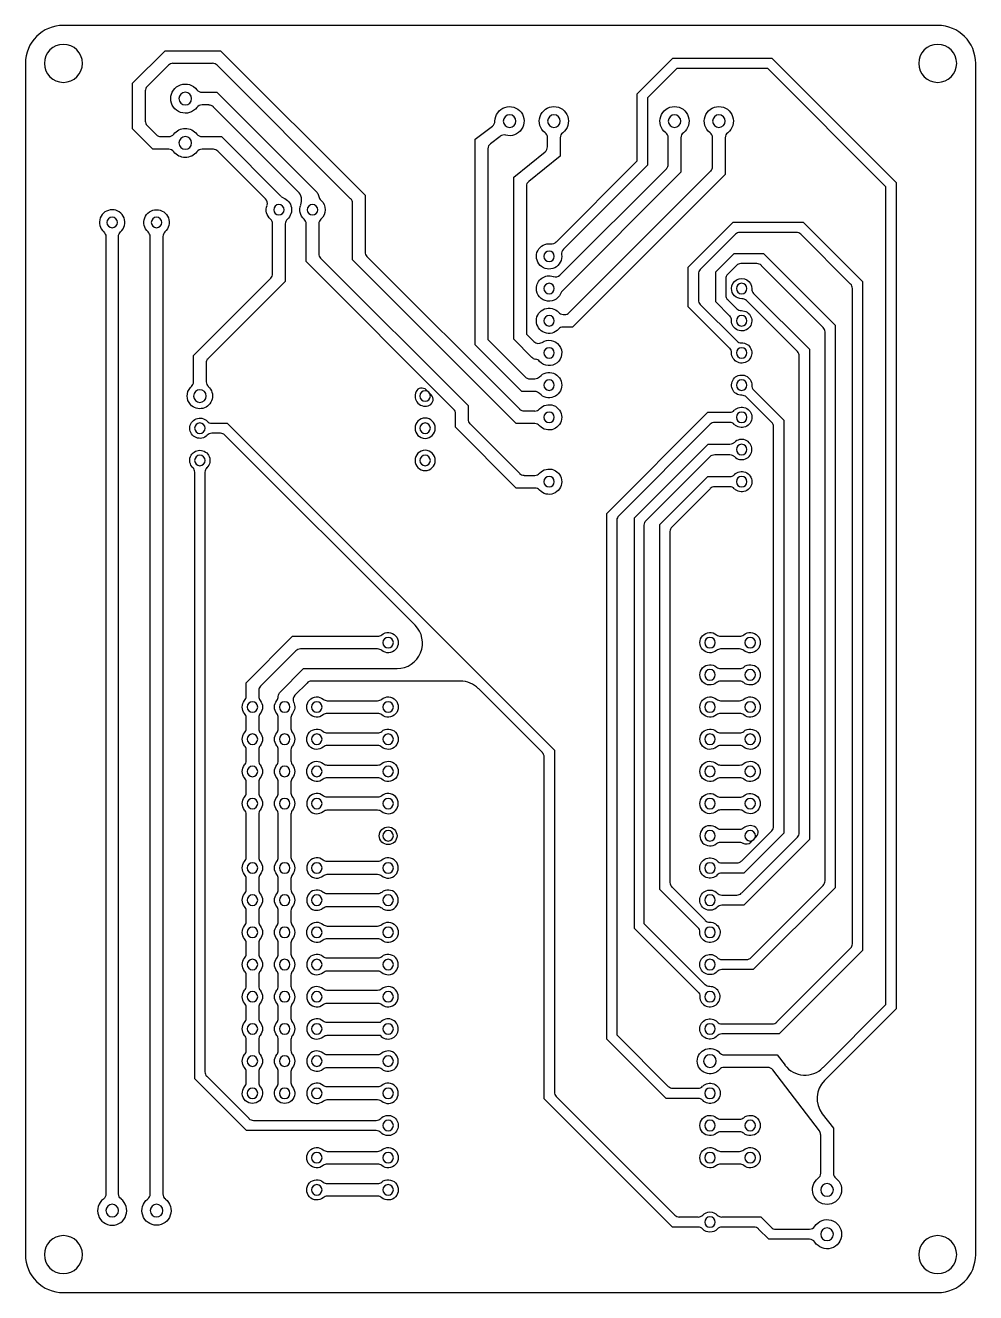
# Model space of a CAD drawing. Extents: x 82 to 157, y -50 to 50.
import ezdxf

# ---------------------------------------------------------------- set-up
doc = ezdxf.new("R2010")
doc.units = 0
doc.layers.add('MOSFET$TRACES', color=7, linetype='CONTINUOUS')

msp = doc.modelspace()

# ---------------------------------------------------------------- linework, layer by layer
at = {"layer": 'MOSFET$TRACES'}
for p, q in [((153.73, 50, 1.83), (84.73, 50, 1.83)), ((90.19, 45.44, 0.33), (92.75, 48, 0.33)), ((92.75, 48, 0.33), (97.13, 48, 0.33)), ((97.13, 48, 0.33), (108.54, 36.59, 0.33)), ((81.73, 47, 1.83), (81.73, -47, 1.83)), ((96.51, 47, 0.33), (93.37, 47, 0.33)), ((130.02, 44.6, 0.33), (132.82, 47.4, 0.33)), ((132.82, 47.4, 0.33), (140.65, 47.4, 0.33)), ((140.65, 47.4, 0.33), (150.45, 37.6, 0.33)), ((156.73, -47, 1.83), (156.73, 47, 1.83)), ((93.02, 46.86, 0.33), (91.33, 45.17, 0.33)), ((107.39, 36.32, 0.33), (96.86, 46.86, 0.33)), ((133.15, 46.6, 0.33), (130.82, 44.27, 0.33)), ((140.32, 46.6, 0.33), (133.15, 46.6, 0.33)), ((149.65, 37.27, 0.33), (140.32, 46.6, 0.33)), ((90.19, 41.83, 0.33), (90.19, 45.44, 0.33)), ((91.19, 44.82, 0.33), (91.19, 42.45, 0.33)), ((95.67, 44.72, 0.33), (96.83, 44.72, 0.33)), ((96.83, 44.72, 0.33), (104.75, 36.8, 0.33)), ((130.02, 39.3, 0.33), (130.02, 44.6, 0.33)), ((130.82, 44.27, 0.33), (130.82, 38.97, 0.33)), ((96.21, 43.72, 0.33), (95.67, 43.72, 0.33)), ((103.24, 36.9, 0.33), (96.56, 43.57, 0.33)), ((91.33, 42.1, 0.33), (92.07, 41.36, 0.33)), ((117.24, 41.01, 0.33), (118.59, 42.04, 0.33)), ((91.8, 40.22, 0.33), (90.19, 41.83, 0.33)), ((92.42, 41.22, 0.33), (93.04, 41.22, 0.33)), ((95.67, 41.22, 0.33), (97.2, 41.22, 0.33)), ((97.2, 41.22, 0.33), (101.9, 36.51, 0.33)), ((117.24, 37.59, 0.33), (117.24, 41.01, 0.33)), ((119.2, 41.24, 0.33), (118.44, 40.66, 0.33)), ((122.94, 40.4, 0.33), (122.94, 41.13, 0.33)), ((123.94, 41.13, 0.33), (123.94, 39.69, 0.33)), ((132.46, 39.04, 0.33), (132.46, 41.13, 0.33)), ((133.46, 41.13, 0.33), (133.46, 38.42, 0.33)), ((135.96, 38.86, 0.33), (135.96, 41.13, 0.33)), ((136.96, 41.13, 0.33), (136.96, 38.24, 0.33)), ((93.04, 40.22, 0.33), (91.8, 40.22, 0.33)), ((96.57, 40.22, 0.33), (95.67, 40.22, 0.33)), ((100.68, 36.32, 0.33), (96.93, 40.07, 0.33)), ((118.24, 40.26, 0.33), (118.24, 37.59, 0.33)), ((120.27, 38.01, 0.33), (122.75, 40.02, 0.33)), ((123.94, 39.69, 0.33), (121.46, 37.68, 0.33)), ((123.62, 32.9, 0.33), (130.02, 39.3, 0.33)), ((120.27, 25.23, 0.33), (120.27, 38.01, 0.33)), ((123.92, 30.29, 0.33), (132.32, 38.69, 0.33)), ((133.46, 38.42, 0.33), (124.03, 28.98, 0.33)), ((130.82, 38.97, 0.33), (124.19, 32.34, 0.33)), ((133.67, 36.36, 0.33), (135.82, 38.51, 0.33)), ((136.96, 38.24, 0.33), (134.38, 35.65, 0.33)), ((117.24, 24.78, 0.33), (117.24, 37.59, 0.33)), ((118.24, 37.59, 0.33), (118.24, 25.2, 0.33)), ((121.27, 37.29, 0.33), (121.27, 25.64, 0.33)), ((149.65, -27.27, 0.33), (149.65, 37.27, 0.33)), ((150.45, 37.6, 0.33), (150.45, -27.6, 0.33)), ((108.54, 36.59, 0.33), (108.54, 32.12, 0.33)), ((124.65, 27.34, 0.33), (133.67, 36.36, 0.33)), ((107.54, 31.5, 0.33), (107.54, 35.97, 0.33)), ((134.38, 35.65, 0.33), (124.91, 26.19, 0.33)), ((101.24, 30.41, 0.33), (101.24, 34.33, 0.33)), ((102.24, 34.33, 0.33), (102.24, 29.79, 0.33)), ((103.89, 31.36, 0.33), (103.89, 34.34, 0.33)), ((104.89, 34.34, 0.33), (104.89, 31.98, 0.33)), ((134.05, 30.92, 0.33), (137.58, 34.46, 0.33)), ((137.58, 34.46, 0.33), (143.12, 34.46, 0.33)), ((143.12, 34.46, 0.33), (147.8, 29.78, 0.33)), ((88.08, 33.33, 0.33), (88.08, -42.21, 0.33)), ((89.08, -42.21, 0.33), (89.08, 33.34, 0.33)), ((91.58, -42.21, 0.33), (91.58, 33.33, 0.33)), ((92.58, 33.33, 0.33), (92.58, -42.21, 0.33)), ((137.77, 33.51, 0.33), (134.99, 30.73, 0.33)), ((142.58, 33.66, 0.33), (138.12, 33.66, 0.33)), ((146.85, 29.59, 0.33), (142.94, 33.51, 0.33)), ((115.52, 19.72, 0.33), (103.89, 31.36, 0.33)), ((105.03, 31.62, 0.33), (116.67, 19.99, 0.33)), ((120.47, 18.57, 0.33), (107.54, 31.5, 0.33)), ((108.69, 31.77, 0.33), (120.74, 19.72, 0.33)), ((136.21, 30.54, 0.33), (137.66, 32, 0.33)), ((137.85, 31.05, 0.33), (137.15, 30.35, 0.33)), ((137.66, 32, 0.33), (139.99, 32, 0.33)), ((139.46, 31.2, 0.33), (138.2, 31.2, 0.33)), ((144.7, 26.16, 0.33), (139.81, 31.05, 0.33)), ((139.99, 32, 0.33), (145.64, 26.35, 0.33)), ((95, 23.96, 0.33), (101.09, 30.05, 0.33)), ((134.05, 27.79, 0.33), (134.05, 30.92, 0.33)), ((134.85, 30.38, 0.33), (134.85, 28.33, 0.33)), ((136.21, 28.18, 0.33), (136.21, 30.54, 0.33)), ((137.01, 30, 0.33), (137.01, 28.71, 0.33)), ((102.24, 29.79, 0.33), (96.14, 23.69, 0.33)), ((147, -22.47, 0.33), (147, 29.24, 0.33)), ((147.8, 29.78, 0.33), (147.8, -23.01, 0.33)), ((137.31, 27.07, 0.33), (136.21, 28.18, 0.33)), ((137.15, 28.36, 0.33), (137.88, 27.64, 0.33)), ((142.66, 24.26, 0.33), (138.64, 28.28, 0.33)), ((139.2, 28.85, 0.33), (143.61, 24.44, 0.33)), ((124.17, 27.19, 0.33), (124.29, 27.19, 0.33)), ((137.31, 24.53, 0.33), (134.05, 27.79, 0.33)), ((134.99, 27.98, 0.33), (137.88, 25.1, 0.33)), ((124.91, 26.19, 0.33), (124.17, 26.19, 0.33)), ((145.64, 26.35, 0.33), (145.64, -18.05, 0.33)), ((118.24, 25.2, 0.33), (121.18, 22.26, 0.33)), ((121.71, 23.79, 0.33), (120.27, 25.23, 0.33)), ((121.27, 25.64, 0.33), (121.87, 25.04, 0.33)), ((144.84, -17.51, 0.33), (144.84, 25.81, 0.33)), ((120.91, 21.11, 0.33), (117.24, 24.78, 0.33)), ((143.61, 24.44, 0.33), (143.61, -14.24, 0.33)), ((95, 21.87, 0.33), (95, 23.96, 0.33)), ((96, 23.34, 0.33), (96, 21.87, 0.33)), ((142.81, -13.7, 0.33), (142.81, 23.9, 0.33)), ((121.53, 22.11, 0.33), (121.94, 22.11, 0.33)), ((94.75, 21.42, 0.33), (94.83, 21.5, 0.33)), ((113.76, 20.84, 0.33), (113.36, 21.24, 0.33)), ((121.94, 21.11, 0.33), (120.91, 21.11, 0.33)), ((139.2, 21.23, 0.33), (141.58, 18.85, 0.33)), ((140.63, 18.67, 0.33), (138.64, 20.66, 0.33)), ((115.67, 18.29, 0.33), (115.67, 19.37, 0.33)), ((116.67, 19.99, 0.33), (116.67, 18.91, 0.33)), ((121.09, 19.57, 0.33), (121.94, 19.57, 0.33)), ((127.61, 11.49, 0.33), (135.59, 19.47, 0.33)), ((135.59, 19.47, 0.33), (137.32, 19.47, 0.33)), ((96.44, 18.61, 0.33), (97.66, 18.61, 0.33)), ((97.66, 18.61, 0.33), (123.48, -7.2, 0.33)), ((120.47, 13.49, 0.33), (115.67, 18.29, 0.33)), ((116.82, 18.56, 0.33), (120.74, 14.64, 0.33)), ((121.94, 18.57, 0.33), (120.47, 18.57, 0.33)), ((135.78, 18.52, 0.33), (128.56, 11.3, 0.33)), ((137.32, 18.67, 0.33), (136.13, 18.67, 0.33)), ((140.78, -13.2, 0.33), (140.78, 18.32, 0.33)), ((141.58, 18.85, 0.33), (141.58, -13.73, 0.33)), ((97.12, 17.81, 0.33), (96.44, 17.81, 0.33)), ((112.48, 2.66, 0.33), (97.48, 17.67, 0.33)), ((135.59, 16.93, 0.33), (129.77, 11.11, 0.33)), ((137.32, 16.93, 0.33), (135.59, 16.93, 0.33)), ((136.13, 16.13, 0.33), (137.32, 16.13, 0.33)), ((130.72, 10.92, 0.33), (135.78, 15.98, 0.33)), ((95.1, -33.12, 0.33), (95.1, 14.74, 0.33)), ((95.9, 14.74, 0.33), (95.9, -32.58, 0.33)), ((121.09, 14.49, 0.33), (121.94, 14.49, 0.33)), ((131.8, 10.6, 0.33), (135.59, 14.39, 0.33)), ((135.59, 14.39, 0.33), (137.32, 14.39, 0.33)), ((121.94, 13.49, 0.33), (120.47, 13.49, 0.33)), ((135.78, 13.44, 0.33), (132.75, 10.41, 0.33)), ((137.32, 13.59, 0.33), (136.13, 13.59, 0.33)), ((127.61, -29.99, 0.33), (127.61, 11.49, 0.33)), ((129.77, 11.11, 0.33), (129.77, -21.23, 0.33)), ((128.41, 10.95, 0.33), (128.41, -29.66, 0.33)), ((130.57, -20.9, 0.33), (130.57, 10.57, 0.33)), ((131.8, -18.18, 0.33), (131.8, 10.6, 0.33)), ((132.6, 10.06, 0.33), (132.6, -17.64, 0.33)), ((99.15, -1.87, 0.33), (102.81, 1.79, 0.33)), ((102.81, 1.79, 0.33), (109.53, 1.79, 0.33)), ((136.59, 1.79, 0.33), (138.1, 1.79, 0.33)), ((103.08, 0.64, 0.33), (100.29, -2.14, 0.33)), ((109.53, 0.79, 0.33), (103.43, 0.79, 0.33)), ((138.1, 0.79, 0.33), (136.59, 0.79, 0.33)), ((101.83, -2.61, 0.33), (103.69, -0.75, 0.33)), ((103.69, -0.75, 0.33), (111.07, -0.75, 0.33)), ((136.59, -0.75, 0.33), (138.1, -0.75, 0.33)), ((99.15, -2.96, 0.33), (99.15, -1.87, 0.33)), ((103.96, -1.9, 0.33), (103, -2.86, 0.33)), ((116.07, -1.75, 0.33), (104.31, -1.75, 0.33)), ((138.1, -1.75, 0.33), (136.59, -1.75, 0.33)), ((100.15, -2.49, 0.33), (100.15, -2.96, 0.33)), ((122.53, -7.38, 0.33), (117.48, -2.34, 0.33)), ((105.56, -3.29, 0.33), (109.53, -3.29, 0.33)), ((136.59, -3.29, 0.33), (138.1, -3.29, 0.33)), ((99.15, -5.5, 0.33), (99.15, -4.62, 0.33)), ((100.15, -4.62, 0.33), (100.15, -5.5, 0.33)), ((101.69, -5.5, 0.33), (101.69, -4.62, 0.33)), ((102.69, -4.62, 0.33), (102.69, -5.5, 0.33)), ((109.53, -4.29, 0.33), (105.56, -4.29, 0.33)), ((138.1, -4.29, 0.33), (136.59, -4.29, 0.33)), ((105.56, -5.83, 0.33), (109.53, -5.83, 0.33)), ((136.59, -5.83, 0.33), (138.1, -5.83, 0.33)), ((109.53, -6.83, 0.33), (105.56, -6.83, 0.33)), ((138.1, -6.83, 0.33), (136.59, -6.83, 0.33)), ((99.15, -8.04, 0.33), (99.15, -7.16, 0.33)), ((100.15, -7.16, 0.33), (100.15, -8.04, 0.33)), ((101.69, -8.04, 0.33), (101.69, -7.16, 0.33)), ((102.69, -7.16, 0.33), (102.69, -8.04, 0.33)), ((122.67, -34.71, 0.33), (122.67, -7.74, 0.33)), ((123.48, -7.2, 0.33), (123.48, -34.17, 0.33)), ((105.56, -8.37, 0.33), (109.53, -8.37, 0.33)), ((136.59, -8.37, 0.33), (138.1, -8.37, 0.33)), ((99.15, -10.58, 0.33), (99.15, -9.7, 0.33)), ((100.15, -9.7, 0.33), (100.15, -10.58, 0.33)), ((101.69, -10.58, 0.33), (101.69, -9.7, 0.33)), ((102.69, -9.7, 0.33), (102.69, -10.58, 0.33)), ((109.53, -9.37, 0.33), (105.56, -9.37, 0.33)), ((138.1, -9.37, 0.33), (136.59, -9.37, 0.33)), ((109.53, -10.91, 0.33), (105.56, -10.91, 0.33)), ((136.59, -10.91, 0.33), (138.1, -10.91, 0.33)), ((105.56, -11.91, 0.33), (109.53, -11.91, 0.33)), ((138.1, -11.91, 0.33), (136.59, -11.91, 0.33)), ((99.15, -15.66, 0.33), (99.15, -12.24, 0.33)), ((100.15, -12.24, 0.33), (100.15, -15.66, 0.33)), ((101.69, -15.66, 0.33), (101.69, -12.24, 0.33)), ((102.69, -12.24, 0.33), (102.69, -15.66, 0.33)), ((138.1, -13.45, 0.33), (136.59, -13.45, 0.33)), ((138.24, -15.94, 0.33), (140.63, -13.55, 0.33)), ((141.58, -13.73, 0.33), (138.42, -16.89, 0.33)), ((136.59, -14.45, 0.33), (138.1, -14.45, 0.33)), ((138.24, -18.48, 0.33), (142.66, -14.06, 0.33)), ((143.61, -14.24, 0.33), (138.42, -19.43, 0.33)), ((138.98, -14.46, 0.33), (139.41, -14.03, 0.33)), ((109.53, -15.99, 0.33), (105.56, -15.99, 0.33)), ((105.56, -16.99, 0.33), (109.53, -16.99, 0.33)), ((136.69, -16.09, 0.33), (137.88, -16.09, 0.33)), ((138.42, -16.89, 0.33), (136.69, -16.89, 0.33)), ((99.15, -18.2, 0.33), (99.15, -17.32, 0.33)), ((100.15, -17.32, 0.33), (100.15, -18.2, 0.33)), ((101.69, -18.2, 0.33), (101.69, -17.32, 0.33)), ((102.69, -17.32, 0.33), (102.69, -18.2, 0.33)), ((132.75, -17.99, 0.33), (135.38, -20.62, 0.33)), ((139, -23.56, 0.33), (144.7, -17.87, 0.33)), ((109.53, -18.53, 0.33), (105.56, -18.53, 0.33)), ((134.81, -21.19, 0.33), (131.8, -18.18, 0.33)), ((136.69, -18.63, 0.33), (137.88, -18.63, 0.33)), ((145.64, -18.05, 0.33), (139.18, -24.51, 0.33)), ((99.15, -20.74, 0.33), (99.15, -19.86, 0.33)), ((100.15, -19.86, 0.33), (100.15, -20.74, 0.33)), ((101.69, -20.74, 0.33), (101.69, -19.86, 0.33)), ((102.69, -19.86, 0.33), (102.69, -20.74, 0.33)), ((105.56, -19.53, 0.33), (109.53, -19.53, 0.33)), ((138.42, -19.43, 0.33), (136.69, -19.43, 0.33)), ((135.38, -25.7, 0.33), (130.57, -20.9, 0.33)), ((105.56, -21.07, 0.33), (109.53, -21.07, 0.33)), ((129.77, -21.23, 0.33), (134.81, -26.27, 0.33)), ((99.15, -23.28, 0.33), (99.15, -22.4, 0.33)), ((100.15, -22.4, 0.33), (100.15, -23.28, 0.33)), ((101.69, -23.28, 0.33), (101.69, -22.4, 0.33)), ((102.69, -22.4, 0.33), (102.69, -23.28, 0.33)), ((109.53, -22.07, 0.33), (105.56, -22.07, 0.33)), ((141.03, -28.64, 0.33), (146.85, -22.82, 0.33)), ((109.53, -23.61, 0.33), (105.56, -23.61, 0.33)), ((136.69, -23.71, 0.33), (138.65, -23.71, 0.33)), ((147.8, -23.01, 0.33), (141.22, -29.59, 0.33)), ((99.15, -25.82, 0.33), (99.15, -24.94, 0.33)), ((100.15, -24.94, 0.33), (100.15, -25.82, 0.33)), ((101.69, -25.82, 0.33), (101.69, -24.94, 0.33)), ((102.69, -24.94, 0.33), (102.69, -25.82, 0.33)), ((105.56, -24.61, 0.33), (109.53, -24.61, 0.33)), ((139.18, -24.51, 0.33), (136.69, -24.51, 0.33)), ((109.53, -26.15, 0.33), (105.56, -26.15, 0.33)), ((99.15, -28.36, 0.33), (99.15, -27.48, 0.33)), ((100.15, -27.48, 0.33), (100.15, -28.36, 0.33)), ((101.69, -28.36, 0.33), (101.69, -27.48, 0.33)), ((102.69, -27.48, 0.33), (102.69, -28.36, 0.33)), ((105.56, -27.15, 0.33), (109.53, -27.15, 0.33)), ((144.68, -32.24, 0.33), (149.65, -27.27, 0.33)), ((150.45, -27.6, 0.33), (144.8, -33.25, 0.33)), ((109.73, -28.69, 0.33), (105.56, -28.69, 0.33)), ((136.69, -28.79, 0.33), (140.68, -28.79, 0.33)), ((105.56, -29.69, 0.33), (109.73, -29.69, 0.33)), ((132.29, -34.67, 0.33), (127.61, -29.99, 0.33)), ((128.41, -29.66, 0.33), (132.47, -33.72, 0.33)), ((141.22, -29.59, 0.33), (136.69, -29.59, 0.33)), ((99.15, -30.9, 0.33), (99.15, -30.02, 0.33)), ((100.15, -30.02, 0.33), (100.15, -30.9, 0.33)), ((101.69, -30.9, 0.33), (101.69, -30.02, 0.33)), ((102.69, -30.02, 0.33), (102.69, -30.9, 0.33)), ((109.53, -31.23, 0.33), (105.56, -31.23, 0.33)), ((136.87, -31.23, 0.33), (141.05, -31.23, 0.33)), ((141.05, -31.23, 0.33), (141.68, -32.04, 0.33)), ((96.04, -32.93, 0.33), (99.38, -36.26, 0.33)), ((99.15, -33.44, 0.33), (99.15, -32.56, 0.33)), ((100.15, -32.56, 0.33), (100.15, -33.44, 0.33)), ((101.69, -33.44, 0.33), (101.69, -32.56, 0.33)), ((102.69, -32.56, 0.33), (102.69, -33.44, 0.33)), ((105.56, -32.23, 0.33), (109.53, -32.23, 0.33)), ((140.31, -32.23, 0.33), (136.87, -32.23, 0.33)), ((144.39, -37.23, 0.33), (140.71, -32.43, 0.33)), ((99.19, -37.21, 0.33), (95.1, -33.12, 0.33)), ((109.53, -33.77, 0.33), (105.56, -33.77, 0.33)), ((132.83, -33.87, 0.33), (134.82, -33.87, 0.33)), ((105.56, -34.77, 0.33), (109.53, -34.77, 0.33)), ((132.8, -44.83, 0.33), (122.67, -34.71, 0.33)), ((123.62, -34.52, 0.33), (132.98, -43.88, 0.33)), ((134.82, -34.67, 0.33), (132.29, -34.67, 0.33)), ((144.62, -35.89, 0.33), (145.5, -37.02, 0.33)), ((99.73, -36.41, 0.33), (109.42, -36.41, 0.33)), ((136.59, -36.31, 0.33), (138.1, -36.31, 0.33)), ((109.42, -37.21, 0.33), (99.19, -37.21, 0.33)), ((138.1, -37.31, 0.33), (136.59, -37.31, 0.33)), ((144.5, -40.58, 0.33), (144.5, -37.53, 0.33)), ((145.5, -37.02, 0.33), (145.5, -40.58, 0.33)), ((105.56, -38.85, 0.33), (109.53, -38.85, 0.33)), ((136.59, -38.85, 0.33), (138.1, -38.85, 0.33)), ((109.53, -39.85, 0.33), (105.56, -39.85, 0.33)), ((138.1, -39.85, 0.33), (136.59, -39.85, 0.33)), ((105.56, -41.39, 0.33), (109.53, -41.39, 0.33)), ((109.53, -42.39, 0.33), (105.56, -42.39, 0.33)), ((134.82, -44.83, 0.33), (132.8, -44.83, 0.33)), ((133.34, -44.03, 0.33), (134.82, -44.03, 0.33)), ((136.69, -44.03, 0.33), (139.77, -44.03, 0.33)), ((139.23, -44.83, 0.33), (136.69, -44.83, 0.33)), ((140.4, -45.79, 0.33), (139.58, -44.98, 0.33)), ((139.77, -44.03, 0.33), (140.58, -44.84, 0.33)), ((140.94, -44.99, 0.33), (143.61, -44.99, 0.33)), ((143.61, -45.79, 0.33), (140.4, -45.79, 0.33)), ((84.73, -50, 1.83), (153.73, -50, 1.83))]:
    msp.add_line(p, q, dxfattribs=at)
at = {"layer": 'MOSFET$TRACES', "extrusion": (0, 0, -1)}
for centre, radius in [((-84.73, 47, -1.83), 1.5), ((-153.73, 47, -1.83), 1.5), ((-94.35, 44.22, -0.33), 0.5), ((-119.94, 42.44, -0.33), 0.5), ((-123.44, 42.44, -0.33), 0.5), ((-132.96, 42.44, -0.33), 0.5), ((-136.46, 42.44, -0.33), 0.5), ((-94.35, 40.72, -0.33), 0.5), ((-101.74, 35.45, -0.33), 0.415), ((-104.39, 35.45, -0.33), 0.415), ((-88.58, 34.45, -0.33), 0.415), ((-92.08, 34.45, -0.33), 0.415), ((-123.06, 31.77, -0.33), 0.415), ((-123.06, 29.23, -0.33), 0.415), ((-138.26, 29.23, -0.33), 0.415), ((-123.06, 26.69, -0.33), 0.415), ((-138.26, 26.69, -0.33), 0.415), ((-123.06, 24.15, -0.33), 0.415), ((-138.26, 24.15, -0.33), 0.415), ((-123.06, 21.61, -0.33), 0.415), ((-138.26, 21.61, -0.33), 0.415), ((-95.5, 20.75, -0.33), 0.5), ((-113.28, 20.75, -0.33), 0.415), ((-113.28, 18.21, -0.33), 0.8), ((-123.06, 19.07, -0.33), 0.415), ((-138.26, 19.07, -0.33), 0.415), ((-95.5, 18.21, -0.33), 0.415), ((-113.28, 18.21, -0.33), 0.415), ((-95.5, 15.67, -0.33), 0.415), ((-113.28, 15.67, -0.33), 0.8), ((-113.28, 15.67, -0.33), 0.415), ((-138.26, 16.53, -0.33), 0.415), ((-123.06, 13.99, -0.33), 0.415), ((-138.26, 13.99, -0.33), 0.415), ((-110.36, 1.29, -0.33), 0.415), ((-135.76, 1.29, -0.33), 0.415), ((-138.93, 1.29, -0.33), 0.415), ((-135.76, -1.25, -0.33), 0.415), ((-138.93, -1.25, -0.33), 0.415), ((-99.65, -3.79, -0.33), 0.415), ((-102.19, -3.79, -0.33), 0.415), ((-104.73, -3.79, -0.33), 0.415), ((-110.36, -3.79, -0.33), 0.415), ((-135.76, -3.79, -0.33), 0.415), ((-138.93, -3.79, -0.33), 0.415), ((-99.65, -6.33, -0.33), 0.415), ((-102.19, -6.33, -0.33), 0.415), ((-104.73, -6.33, -0.33), 0.415), ((-110.36, -6.33, -0.33), 0.415), ((-135.76, -6.33, -0.33), 0.415), ((-138.93, -6.33, -0.33), 0.415), ((-99.65, -8.87, -0.33), 0.415), ((-102.19, -8.87, -0.33), 0.415), ((-104.73, -8.87, -0.33), 0.415), ((-110.36, -8.87, -0.33), 0.415), ((-135.76, -8.87, -0.33), 0.415), ((-138.93, -8.87, -0.33), 0.415), ((-99.65, -11.41, -0.33), 0.415), ((-102.19, -11.41, -0.33), 0.415), ((-104.73, -11.41, -0.33), 0.415), ((-110.36, -11.41, -0.33), 0.415), ((-135.76, -11.41, -0.33), 0.415), ((-138.93, -11.41, -0.33), 0.415), ((-110.36, -13.95, -0.33), 0.415), ((-110.36, -13.95, -0.33), 0.415), ((-135.76, -13.95, -0.33), 0.415), ((-138.93, -13.95, -0.33), 0.415), ((-99.65, -16.49, -0.33), 0.415), ((-102.19, -16.49, -0.33), 0.415), ((-104.73, -16.49, -0.33), 0.415), ((-110.36, -16.49, -0.33), 0.415), ((-135.76, -16.49, -0.33), 0.415), ((-99.65, -19.03, -0.33), 0.415), ((-102.19, -19.03, -0.33), 0.415), ((-104.73, -19.03, -0.33), 0.415), ((-110.36, -19.03, -0.33), 0.415), ((-135.76, -19.03, -0.33), 0.415), ((-99.65, -21.57, -0.33), 0.415), ((-102.19, -21.57, -0.33), 0.415), ((-104.73, -21.57, -0.33), 0.415), ((-110.36, -21.57, -0.33), 0.415), ((-135.76, -21.57, -0.33), 0.415), ((-99.65, -24.11, -0.33), 0.415), ((-102.19, -24.11, -0.33), 0.415), ((-104.73, -24.11, -0.33), 0.415), ((-110.36, -24.11, -0.33), 0.415), ((-135.76, -24.11, -0.33), 0.415), ((-99.65, -26.65, -0.33), 0.415), ((-102.19, -26.65, -0.33), 0.415), ((-104.73, -26.65, -0.33), 0.415), ((-110.36, -26.65, -0.33), 0.415), ((-135.76, -26.65, -0.33), 0.415), ((-99.65, -29.19, -0.33), 0.415), ((-102.19, -29.19, -0.33), 0.415), ((-104.73, -29.19, -0.33), 0.415), ((-110.36, -29.19, -0.33), 0.415), ((-135.76, -29.19, -0.33), 0.415), ((-99.65, -31.73, -0.33), 0.415), ((-102.19, -31.73, -0.33), 0.415), ((-104.73, -31.73, -0.33), 0.415), ((-110.36, -31.73, -0.33), 0.415), ((-135.76, -31.73, -0.33), 0.5), ((-99.65, -34.27, -0.33), 0.415), ((-102.19, -34.27, -0.33), 0.415), ((-104.73, -34.27, -0.33), 0.415), ((-110.36, -34.27, -0.33), 0.415), ((-135.76, -34.27, -0.33), 0.415), ((-110.36, -36.81, -0.33), 0.415), ((-135.76, -36.81, -0.33), 0.415), ((-138.93, -36.81, -0.33), 0.415), ((-104.73, -39.35, -0.33), 0.415), ((-110.36, -39.35, -0.33), 0.415), ((-135.76, -39.35, -0.33), 0.415), ((-138.93, -39.35, -0.33), 0.415), ((-104.73, -41.89, -0.33), 0.415), ((-110.36, -41.89, -0.33), 0.415), ((-145, -41.89, -0.33), 0.5), ((-88.58, -43.53, -0.33), 0.5), ((-92.08, -43.53, -0.33), 0.5), ((-135.76, -44.43, -0.33), 0.415), ((-145, -45.39, -0.33), 0.5), ((-84.73, -47, -1.83), 1.5), ((-153.73, -47, -1.83), 1.5)]:
    msp.add_circle(centre, radius, dxfattribs=at)
at = {"layer": 'MOSFET$TRACES'}
msp.add_circle((110.36, -13.95, 0.33), 0.7, dxfattribs=at)
for centre, radius, start, end in [((84.73, 47, 1.83), 3, 90, 180), ((153.73, 47, 1.83), 3, 360, 90), ((93.37, 46.52, 0.33), 0.484, 89.197, 135.803), ((96.52, 46.52, 0.33), 0.484, 44.197, 90.803), ((91.69, 44.82, 0.33), 0.5, 135, 180), ((95.67, 45.22, 0.33), 0.5, 217.3052, 270), ((95.67, 43.22, 0.33), 0.5, 90, 142.6948), ((96.22, 43.23, 0.33), 0.483, 44.1625, 90.8375), ((91.69, 42.45, 0.33), 0.5, 180, 225), ((118.29, 42.44, 0.33), 0.5, 307.3744, 0.0692), ((92.42, 41.72, 0.33), 0.5, 225, 270), ((93.04, 41.72, 0.33), 0.5, 270, 322.6948), ((95.67, 41.72, 0.33), 0.5, 217.3052, 270), ((119.5, 40.85, 0.33), 0.5, 74.6796, 127.3744), ((122.44, 41.13, 0.33), 0.5, 0, 52.6948), ((124.44, 41.13, 0.33), 0.5, 127.3052, 180), ((131.96, 41.13, 0.33), 0.5, 0, 52.6948), ((133.96, 41.13, 0.33), 0.5, 127.3052, 180), ((135.46, 41.13, 0.33), 0.5, 0, 52.6948), ((137.46, 41.13, 0.33), 0.5, 127.3052, 180), ((93.04, 39.72, 0.33), 0.5, 37.3052, 90), ((95.67, 39.72, 0.33), 0.5, 90, 142.6948), ((96.57, 39.72, 0.33), 0.5, 45, 90), ((118.74, 40.26, 0.33), 0.5, 127.3744, 180), ((122.45, 40.4, 0.33), 0.484, 308.0319, 0.9145), ((131.98, 39.04, 0.33), 0.482, 314.1279, 0.8721), ((135.46, 38.86, 0.33), 0.5, 315, 0), ((121.75, 37.3, 0.33), 0.484, 128.0319, 180.9145), ((100.33, 35.97, 0.33), 0.5, 340.057, 45), ((102.26, 36.86, 0.33), 0.5, 225, 249.7109), ((102.56, 36.2, 0.33), 0.974, 337.3603, 45.9959), ((105.39, 36.57, 0.33), 0.5, 187.2388, 228.1897), ((107.06, 35.98, 0.33), 0.484, 359.197, 45.803), ((88.58, 34.45, 0.33), 1, 311.936, 228.4213), ((100.74, 34.33, 0.33), 0.5, 360, 48.2429), ((102.74, 34.33, 0.33), 0.5, 131.7571, 180), ((103.39, 34.34, 0.33), 0.5, 0, 48.1897), ((105.39, 34.34, 0.33), 0.5, 131.8376, 180), ((91.08, 33.33, 0.33), 0.5, 0, 48.2429), ((93.08, 33.33, 0.33), 0.5, 131.7571, 180), ((138.12, 33.16, 0.33), 0.5, 90, 135), ((142.58, 33.16, 0.33), 0.5, 45, 90), ((109.01, 32.11, 0.33), 0.469, 178.4209, 226.5791), ((123.27, 33.25, 0.33), 0.492, 261.4128, 315.4571), ((124.54, 31.98, 0.33), 0.5, 135, 188.1301), ((105.37, 31.97, 0.33), 0.483, 179.1625, 225.8375), ((138.2, 30.7, 0.33), 0.5, 90, 135), ((139.46, 30.7, 0.33), 0.5, 45, 90), ((100.77, 30.39, 0.33), 0.469, 313.4209, 1.5791), ((123.57, 30.63, 0.33), 0.488, 249.3826, 315.9069), ((135.35, 30.38, 0.33), 0.5, 135, 180), ((137.51, 30, 0.33), 0.5, 135, 180), ((139.56, 29.2, 0.33), 0.5, 178.8131, 225), ((146.5, 29.24, 0.33), 0.5, 360, 45), ((135.35, 28.33, 0.33), 0.5, 180, 225), ((137.51, 28.71, 0.33), 0.5, 180, 225), ((138.28, 27.93, 0.33), 0.5, 45, 91.1885), ((124.17, 27.67, 0.33), 0.482, 220.849, 270.9613), ((124.3, 27.67, 0.33), 0.484, 269.197, 315.803), ((136.96, 26.72, 0.33), 0.5, 358.8131, 45), ((138.23, 27.99, 0.33), 0.5, 225, 271.1869), ((124.17, 25.71, 0.33), 0.484, 89.1384, 139.0513), ((144.34, 25.81, 0.33), 0.5, 360, 45), ((122.22, 25.38, 0.33), 0.485, 223.5559, 305.184), ((138.23, 25.45, 0.33), 0.5, 225, 271.1869), ((136.96, 24.18, 0.33), 0.5, 358.8131, 45), ((142.31, 23.9, 0.33), 0.5, 360, 45), ((96.48, 23.35, 0.33), 0.484, 134.197, 180.803), ((121.95, 23.17, 0.33), 0.482, 40.9968, 83.5748), ((121.53, 22.61, 0.33), 0.5, 225, 270), ((121.94, 22.61, 0.33), 0.5, 270, 318.1897), ((94.5, 21.87, 0.33), 0.5, 311.8103, 0), ((96.49, 21.87, 0.33), 0.488, 179.3561, 228.8336), ((113.28, 20.75, 0.33), 0.8, 154.4712, 295.5288), ((113.01, 20.88, 0.33), 0.5, 45, 154.4712), ((121.94, 20.61, 0.33), 0.5, 41.8103, 90), ((139.56, 21.58, 0.33), 0.5, 178.8131, 225), ((113.41, 20.48, 0.33), 0.5, 295.5288, 45), ((138.28, 20.31, 0.33), 0.5, 45, 91.1869), ((115.19, 19.37, 0.33), 0.484, 359.1369, 45.803), ((121.08, 20.04, 0.33), 0.469, 223.4209, 271.5791), ((121.95, 20.05, 0.33), 0.482, 269.0387, 319.151), ((137.32, 19.97, 0.33), 0.5, 270, 316.1869), ((96.43, 19.09, 0.33), 0.482, 222.8889, 270.9241), ((117.15, 18.91, 0.33), 0.483, 179.1012, 225.8386), ((121.94, 18.07, 0.33), 0.5, 41.8103, 90), ((136.13, 18.17, 0.33), 0.5, 90, 135), ((137.32, 18.17, 0.33), 0.5, 43.8131, 90), ((140.28, 18.32, 0.33), 0.5, 360, 45), ((96.43, 17.33, 0.33), 0.484, 89.1752, 137.0117), ((97.13, 17.33, 0.33), 0.484, 44.197, 90.803), ((138.26, 16.53, 0.33), 0.8, 223.8131, 136.1869), ((94.6, 14.74, 0.33), 0.5, 0, 46.1869), ((96.4, 14.74, 0.33), 0.5, 133.8131, 180), ((121.08, 14.98, 0.33), 0.483, 224.1642, 270.7461), ((121.95, 14.97, 0.33), 0.483, 269.0118, 318.9986), ((137.32, 14.89, 0.33), 0.5, 270, 316.1869), ((121.95, 13.01, 0.33), 0.482, 40.7596, 90.8714), ((136.13, 13.09, 0.33), 0.5, 90, 135), ((137.32, 13.09, 0.33), 0.5, 43.8131, 90), ((128.91, 10.95, 0.33), 0.5, 135, 180), ((133.1, 10.06, 0.33), 0.5, 135, 180), ((111.07, 1.25, 0.33), 2, 270, 45), ((109.53, 2.29, 0.33), 0.5, 270, 309.7151), ((136.59, 2.29, 0.33), 0.5, 230.2849, 270), ((138.1, 2.29, 0.33), 0.5, 270, 309.7151), ((103.43, 0.29, 0.33), 0.5, 90, 135), ((109.53, 0.29, 0.33), 0.5, 50.2849, 90), ((136.59, 0.29, 0.33), 0.5, 90, 129.7151), ((138.1, 0.29, 0.33), 0.5, 50.2849, 90), ((136.59, -0.25, 0.33), 0.5, 230.2849, 270), ((138.1, -0.25, 0.33), 0.5, 270, 309.7151), ((104.31, -2.25, 0.33), 0.5, 90, 135), ((116.09, -3.68, 0.33), 1.93, 44.197, 90.803), ((136.59, -2.25, 0.33), 0.5, 90, 129.7151), ((138.1, -2.25, 0.33), 0.5, 50.2849, 90), ((98.65, -2.96, 0.33), 0.5, 320.2849, 360), ((100.65, -2.49, 0.33), 0.5, 135, 180), ((100.65, -2.96, 0.33), 0.5, 180, 219.7151), ((101.19, -2.96, 0.33), 0.5, 320.3047, 359.9727), ((103.35, -3.21, 0.33), 0.5, 135, 206.4745), ((105.56, -2.79, 0.33), 0.5, 230.2849, 270), ((109.53, -2.79, 0.33), 0.5, 270, 309.7151), ((136.59, -2.79, 0.33), 0.5, 230.2849, 270), ((138.1, -2.79, 0.33), 0.5, 270, 309.7151), ((98.65, -4.62, 0.33), 0.5, 360, 39.7151), ((100.65, -4.62, 0.33), 0.5, 140.2849, 180), ((101.19, -4.62, 0.33), 0.5, 360, 39.7151), ((103.19, -4.62, 0.33), 0.5, 140.2849, 180), ((105.56, -4.79, 0.33), 0.5, 90, 129.7151), ((109.53, -4.79, 0.33), 0.5, 50.2849, 90), ((136.59, -4.79, 0.33), 0.5, 90, 129.7151), ((138.1, -4.79, 0.33), 0.5, 50.2849, 90), ((98.65, -5.5, 0.33), 0.5, 320.2849, 360), ((100.65, -5.5, 0.33), 0.5, 180, 219.7151), ((101.19, -5.5, 0.33), 0.5, 320.2849, 0), ((103.19, -5.5, 0.33), 0.5, 180, 219.7151), ((105.56, -5.33, 0.33), 0.5, 230.2849, 270), ((109.53, -5.33, 0.33), 0.5, 270, 309.7151), ((136.59, -5.33, 0.33), 0.5, 230.2849, 270), ((138.1, -5.33, 0.33), 0.5, 270, 309.7151), ((98.65, -7.16, 0.33), 0.5, 0, 39.7151), ((100.65, -7.16, 0.33), 0.5, 140.2849, 180), ((101.19, -7.16, 0.33), 0.5, 0, 39.7151), ((103.19, -7.16, 0.33), 0.5, 140.2849, 180), ((105.56, -7.33, 0.33), 0.5, 90, 129.7151), ((109.53, -7.33, 0.33), 0.5, 50.2849, 90), ((136.59, -7.33, 0.33), 0.5, 90, 129.7151), ((138.1, -7.33, 0.33), 0.5, 50.2849, 90), ((122.17, -7.74, 0.33), 0.5, 360, 45), ((98.65, -8.04, 0.33), 0.5, 320.2849, 0), ((100.65, -8.04, 0.33), 0.5, 180, 219.7151), ((101.19, -8.04, 0.33), 0.5, 320.2849, 0), ((103.19, -8.04, 0.33), 0.5, 180, 219.7151), ((105.56, -7.87, 0.33), 0.5, 230.2849, 270), ((109.53, -7.87, 0.33), 0.5, 270, 309.7151), ((136.59, -7.87, 0.33), 0.5, 230.2849, 270), ((138.1, -7.87, 0.33), 0.5, 270, 309.7151), ((98.65, -9.7, 0.33), 0.5, 0, 39.7151), ((100.65, -9.7, 0.33), 0.5, 140.2849, 180), ((101.19, -9.7, 0.33), 0.5, 360, 39.7151), ((103.19, -9.7, 0.33), 0.5, 140.2849, 180), ((105.56, -9.87, 0.33), 0.5, 90, 129.7151), ((109.53, -9.87, 0.33), 0.5, 50.2849, 90), ((136.59, -9.87, 0.33), 0.5, 90, 129.7151), ((138.1, -9.87, 0.33), 0.5, 50.2849, 90), ((98.65, -10.58, 0.33), 0.5, 320.2849, 360), ((100.65, -10.58, 0.33), 0.5, 180, 219.7151), ((101.19, -10.58, 0.33), 0.5, 320.2849, 360), ((103.19, -10.58, 0.33), 0.5, 180, 219.7151), ((104.73, -11.41, 0.33), 0.8, 50.2849, 309.7151), ((110.36, -11.41, 0.33), 0.8, 230.2849, 129.7151), ((136.59, -10.41, 0.33), 0.5, 230.2849, 270), ((138.1, -10.41, 0.33), 0.5, 270, 309.7151), ((98.65, -12.24, 0.33), 0.5, 0, 39.7151), ((100.65, -12.24, 0.33), 0.5, 140.2849, 180), ((101.19, -12.24, 0.33), 0.5, 360, 39.7151), ((103.19, -12.24, 0.33), 0.5, 140.2849, 180), ((136.59, -12.41, 0.33), 0.5, 90, 129.7151), ((138.1, -12.41, 0.33), 0.5, 50.2849, 90), ((135.76, -13.95, 0.33), 0.8, 50.2849, 309.7151), ((138.93, -13.95, 0.33), 0.8, 64.4712, 129.7151), ((139.06, -13.68, 0.33), 0.5, 315, 64.4712), ((140.28, -13.2, 0.33), 0.5, 315, 0), ((142.31, -13.7, 0.33), 0.5, 315, 360), ((138.63, -14.1, 0.33), 0.5, 237.6937, 315), ((98.65, -15.66, 0.33), 0.5, 320.2849, 360), ((100.65, -15.66, 0.33), 0.5, 180, 219.7151), ((101.19, -15.66, 0.33), 0.5, 320.2849, 0), ((103.19, -15.66, 0.33), 0.5, 180, 219.7151), ((104.73, -16.49, 0.33), 0.8, 50.2849, 309.7151), ((110.36, -16.49, 0.33), 0.8, 230.2849, 129.7151), ((136.69, -15.59, 0.33), 0.5, 223.8131, 270), ((137.88, -15.59, 0.33), 0.5, 270, 315), ((136.69, -17.39, 0.33), 0.5, 90, 136.1869), ((98.65, -17.32, 0.33), 0.5, 360, 39.7151), ((100.65, -17.32, 0.33), 0.5, 140.2849, 180), ((101.19, -17.32, 0.33), 0.5, 360, 39.7151), ((103.19, -17.32, 0.33), 0.5, 140.2849, 180), ((133.1, -17.64, 0.33), 0.5, 180, 225), ((144.34, -17.51, 0.33), 0.5, 315, 0), ((98.65, -18.2, 0.33), 0.5, 320.2849, 0), ((100.65, -18.2, 0.33), 0.5, 180, 219.7151), ((101.19, -18.2, 0.33), 0.5, 320.2849, 0), ((103.19, -18.2, 0.33), 0.5, 180, 219.7151), ((104.73, -19.03, 0.33), 0.8, 50.2849, 309.7151), ((110.36, -19.03, 0.33), 0.8, 230.2849, 129.7151), ((136.69, -18.13, 0.33), 0.5, 223.8131, 270), ((137.88, -18.13, 0.33), 0.5, 270, 315), ((98.65, -19.86, 0.33), 0.5, 360, 39.7151), ((100.65, -19.86, 0.33), 0.5, 140.2849, 180), ((101.19, -19.86, 0.33), 0.5, 360, 39.7151), ((103.19, -19.86, 0.33), 0.5, 140.2849, 180), ((136.69, -19.93, 0.33), 0.5, 90, 136.1869), ((98.65, -20.74, 0.33), 0.5, 320.2849, 360), ((100.65, -20.74, 0.33), 0.5, 180, 219.7151), ((101.19, -20.74, 0.33), 0.5, 320.2849, 360), ((103.19, -20.74, 0.33), 0.5, 180, 219.7151), ((105.56, -20.57, 0.33), 0.5, 230.2849, 270), ((109.53, -20.57, 0.33), 0.5, 270, 309.7151), ((135.73, -20.27, 0.33), 0.5, 225, 271.1869), ((134.46, -21.54, 0.33), 0.5, 358.8131, 45), ((98.65, -22.4, 0.33), 0.5, 360, 39.7151), ((100.65, -22.4, 0.33), 0.5, 140.2849, 180), ((101.19, -22.4, 0.33), 0.5, 360, 39.7151), ((103.19, -22.4, 0.33), 0.5, 140.2849, 180), ((105.56, -22.57, 0.33), 0.5, 90, 129.7151), ((109.53, -22.57, 0.33), 0.5, 50.2849, 90), ((146.5, -22.47, 0.33), 0.5, 315, 360), ((98.65, -23.28, 0.33), 0.5, 320.2849, 360), ((100.65, -23.28, 0.33), 0.5, 180, 219.7151), ((101.19, -23.28, 0.33), 0.5, 320.2849, 0), ((103.19, -23.28, 0.33), 0.5, 180, 219.7151), ((104.73, -24.11, 0.33), 0.8, 50.2849, 309.7151), ((110.36, -24.11, 0.33), 0.8, 230.2849, 129.7151), ((136.69, -23.21, 0.33), 0.5, 223.8131, 270), ((138.65, -23.21, 0.33), 0.5, 270, 315), ((98.65, -24.94, 0.33), 0.5, 360, 39.7151), ((100.65, -24.94, 0.33), 0.5, 140.2849, 180), ((101.19, -24.94, 0.33), 0.5, 360, 39.7151), ((103.19, -24.94, 0.33), 0.5, 140.2849, 180), ((136.69, -25.01, 0.33), 0.5, 90, 136.1869), ((98.65, -25.82, 0.33), 0.5, 320.2849, 360), ((100.65, -25.82, 0.33), 0.5, 180, 219.7151), ((101.19, -25.82, 0.33), 0.5, 320.2849, 360), ((103.19, -25.82, 0.33), 0.5, 180, 219.7151), ((104.73, -26.65, 0.33), 0.8, 50.2849, 309.7151), ((110.36, -26.65, 0.33), 0.8, 230.2849, 129.7151), ((135.76, -26.65, 0.33), 0.8, 180, 91.1869), ((135.76, -26.65, 0.33), 0.8, 178.8131, 180), ((98.65, -27.48, 0.33), 0.5, 0, 39.7151), ((100.65, -27.48, 0.33), 0.5, 140.2849, 180), ((101.19, -27.48, 0.33), 0.5, 360, 39.7151), ((103.19, -27.48, 0.33), 0.5, 140.2849, 180), ((98.65, -28.36, 0.33), 0.5, 320.2849, 360), ((100.65, -28.36, 0.33), 0.5, 180, 219.7151), ((101.19, -28.36, 0.33), 0.5, 320.2849, 360), ((103.19, -28.36, 0.33), 0.5, 180, 219.7151), ((104.73, -29.19, 0.33), 0.8, 50.2849, 309.7151), ((110.36, -29.19, 0.33), 0.8, 218.6822, 141.3178), ((136.69, -28.29, 0.33), 0.5, 223.8131, 270), ((140.68, -28.29, 0.33), 0.5, 270, 315), ((98.65, -30.02, 0.33), 0.5, 360, 39.7151), ((100.65, -30.02, 0.33), 0.5, 140.2849, 180), ((101.19, -30.02, 0.33), 0.5, 0, 39.7151), ((103.19, -30.02, 0.33), 0.5, 140.2849, 180), ((136.69, -30.09, 0.33), 0.5, 90, 136.1869), ((98.65, -30.9, 0.33), 0.5, 320.2849, 360), ((100.65, -30.9, 0.33), 0.5, 180, 219.7151), ((101.19, -30.9, 0.33), 0.5, 320.2849, 0), ((103.19, -30.9, 0.33), 0.5, 180, 219.7151), ((104.73, -31.73, 0.33), 0.8, 50.2849, 309.7151), ((110.36, -31.73, 0.33), 0.8, 230.2849, 129.7151), ((136.87, -30.75, 0.33), 0.482, 220.849, 270.9613), ((96.4, -32.58, 0.33), 0.5, 180, 225), ((98.65, -32.56, 0.33), 0.5, 360, 39.7151), ((100.65, -32.56, 0.33), 0.5, 140.2849, 180), ((101.19, -32.56, 0.33), 0.5, 360, 39.7151), ((103.19, -32.56, 0.33), 0.5, 140.2849, 180), ((136.87, -32.71, 0.33), 0.484, 89.1384, 139.0513), ((140.32, -32.71, 0.33), 0.484, 36.5629, 90.9412), ((143.26, -30.83, 0.33), 2, 217.5041, 315), ((98.65, -33.44, 0.33), 0.5, 320.2849, 360), ((100.65, -33.44, 0.33), 0.5, 180, 219.7151), ((101.19, -33.44, 0.33), 0.5, 320.2849, 360), ((103.19, -33.44, 0.33), 0.5, 180, 219.7151), ((104.73, -34.27, 0.33), 0.8, 50.2849, 309.7151), ((110.36, -34.27, 0.33), 0.8, 230.2849, 129.7151), ((132.83, -33.37, 0.33), 0.5, 225, 270), ((134.82, -33.37, 0.33), 0.5, 270, 316.1869), ((146.21, -34.67, 0.33), 2, 135, 217.5041), ((123.98, -34.17, 0.33), 0.5, 180, 225), ((134.82, -35.17, 0.33), 0.5, 43.8131, 90), ((99.73, -35.91, 0.33), 0.5, 225, 270), ((109.42, -35.91, 0.33), 0.5, 270, 316.1869), ((136.59, -35.81, 0.33), 0.5, 230.2849, 270), ((138.1, -35.81, 0.33), 0.5, 270, 309.7151), ((109.42, -37.71, 0.33), 0.5, 43.8131, 90), ((136.59, -37.81, 0.33), 0.5, 90, 129.7151), ((138.1, -37.81, 0.33), 0.5, 50.2849, 90), ((144.01, -37.52, 0.33), 0.483, 359.3334, 38.1708), ((105.56, -38.35, 0.33), 0.5, 230.2849, 270), ((109.53, -38.35, 0.33), 0.5, 270, 309.7151), ((136.59, -38.35, 0.33), 0.5, 230.2849, 270), ((138.1, -38.35, 0.33), 0.5, 270, 309.7151), ((105.56, -40.35, 0.33), 0.5, 90, 129.7151), ((109.53, -40.35, 0.33), 0.5, 50.2849, 90), ((136.59, -40.35, 0.33), 0.5, 90, 129.7151), ((138.1, -40.35, 0.33), 0.5, 50.2849, 90), ((144, -40.58, 0.33), 0.5, 307.3052, 0), ((146, -40.58, 0.33), 0.5, 180, 232.6948), ((105.56, -40.89, 0.33), 0.5, 230.2849, 270), ((109.53, -40.89, 0.33), 0.5, 270, 309.7151), ((88.58, -43.53, 0.33), 1.15, 127.3052, 52.6948), ((91.08, -42.21, 0.33), 0.5, 307.3052, 0), ((93.08, -42.21, 0.33), 0.5, 179.9736, 232.7212), ((105.56, -42.89, 0.33), 0.5, 90, 129.7151), ((109.53, -42.89, 0.33), 0.5, 50.2849, 90), ((133.33, -43.55, 0.33), 0.484, 224.197, 270.803), ((134.83, -43.55, 0.33), 0.484, 269.1752, 317.0117), ((136.69, -43.55, 0.33), 0.482, 222.8889, 270.9241), ((134.83, -45.31, 0.33), 0.482, 42.8889, 90.9241), ((136.69, -45.31, 0.33), 0.484, 89.1752, 137.0117), ((139.23, -45.33, 0.33), 0.5, 45, 90), ((140.94, -44.49, 0.33), 0.5, 225, 270), ((143.61, -44.49, 0.33), 0.5, 270, 326.9443), ((143.61, -46.29, 0.33), 0.5, 33.0557, 90), ((84.73, -47, 1.83), 3, 180, 270), ((153.73, -47, 1.83), 3, 270, 0)]:
    msp.add_arc(centre, radius, start, end, dxfattribs=at)
at = {"layer": 'MOSFET$TRACES', "extrusion": (0, 0, -1)}
for centre, radius, start, end in [((-94.35, 44.22, -0.33), 1.15, 217.3052, 142.6948), ((-119.94, 42.44, -0.33), 1.15, 359.9308, 285.3204), ((-123.44, 42.44, -0.33), 1.15, 307.3052, 232.6948), ((-132.96, 42.44, -0.33), 1.15, 307.3052, 232.6948), ((-136.46, 42.44, -0.33), 1.15, 307.3052, 232.6948), ((-94.35, 40.72, -0.33), 1.15, 37.3052, 142.6948), ((-94.35, 40.72, -0.33), 1.15, 217.3052, 322.6948), ((-101.74, 35.45, -0.33), 1, 110.2891, 228.2429), ((-104.41, 36.45, -0.33), 0.483, 134.2999, 173.4613), ((-104.39, 35.45, -0.33), 1, 131.8103, 180), ((-92.08, 34.45, -0.33), 1, 311.7571, 228.2429), ((-101.74, 35.45, -0.33), 1, 311.7571, 19.943), ((-104.39, 35.45, -0.33), 1, 311.8103, 21.6438), ((-104.39, 35.45, -0.33), 1, 180.0469, 228.163), ((-87.58, 33.33, -0.33), 0.5, 131.5787, 180), ((-89.58, 33.34, -0.33), 0.5, 0, 48.064), ((-123.06, 31.77, -0.33), 1, 171.8699, 98.1301), ((-123.05, 29.24, -0.33), 0.993, 359.4407, 110.2698), ((-138.26, 29.23, -0.33), 0.8, 0, 181.1869), ((-123.06, 29.23, -0.33), 1, 194.2281, 360), ((-138.26, 29.23, -0.33), 0.8, 268.8115, 0.0025), ((-123.06, 26.69, -0.33), 1, 360, 138.1897), ((-138.26, 26.69, -0.33), 0.8, 88.8131, 0), ((-123.06, 26.69, -0.33), 1, 221.8103, 0), ((-138.26, 26.69, -0.33), 0.8, 0, 1.1869), ((-123.06, 24.15, -0.33), 1, 56.26, 318.1897), ((-138.26, 24.15, -0.33), 0.8, 88.8131, 1.1869), ((-122.06, 24.14, -0.33), 0.5, 277.2388, 315), ((-123.06, 21.61, -0.33), 1, 41.8103, 318.1897), ((-138.26, 21.61, -0.33), 0.8, 268.8131, 181.1869), ((-95.5, 20.75, -0.33), 1, 318.1897, 41.8103), ((-95.5, 20.75, -0.33), 1, 131.8103, 318.1897), ((-123.06, 19.07, -0.33), 1, 41.8103, 318.1897), ((-95.5, 18.21, -0.33), 0.8, 223.8131, 136.1869), ((-138.26, 19.07, -0.33), 0.8, 43.8131, 316.1869), ((-137.32, 17.43, -0.33), 0.5, 223.8131, 270), ((-95.5, 15.67, -0.33), 0.8, 313.8131, 226.1869), ((-136.13, 15.63, -0.33), 0.5, 45, 90), ((-137.32, 15.63, -0.33), 0.5, 90, 136.1869), ((-123.06, 13.99, -0.33), 1, 41.9, 318.2793), ((-138.26, 13.99, -0.33), 0.8, 43.8131, 316.1869), ((-131.07, 10.57, -0.33), 0.5, 0, 45), ((-110.36, 1.29, -0.33), 0.8, 50.2849, 309.7151), ((-135.76, 1.29, -0.33), 0.8, 230.2849, 129.7151), ((-138.93, 1.29, -0.33), 0.8, 50.2849, 309.7151), ((-135.76, -1.25, -0.33), 0.8, 230.2849, 129.7151), ((-138.93, -1.25, -0.33), 0.8, 50.2849, 309.7151), ((-102.19, -2.96, -0.33), 0.501, 0.0794, 45), ((-104.73, -3.79, -0.33), 0.8, 230.2849, 129.7151), ((-110.36, -3.79, -0.33), 0.8, 50.2849, 309.7151), ((-135.76, -3.79, -0.33), 0.8, 230.2849, 129.7151), ((-138.93, -3.79, -0.33), 0.8, 50.2849, 309.7151), ((-99.65, -3.79, -0.33), 0.8, 320.2849, 39.7151), ((-99.65, -3.79, -0.33), 0.8, 140.2849, 219.7151), ((-102.19, -3.79, -0.33), 0.8, 320.2849, 39.6953), ((-102.19, -3.79, -0.33), 0.8, 153.5255, 219.7151), ((-99.65, -6.33, -0.33), 0.8, 320.2849, 39.7151), ((-99.65, -6.33, -0.33), 0.8, 140.2849, 219.7151), ((-102.19, -6.33, -0.33), 0.8, 320.2849, 39.7151), ((-102.19, -6.33, -0.33), 0.8, 140.2849, 219.7151), ((-104.73, -6.33, -0.33), 0.8, 230.2849, 129.7151), ((-110.36, -6.33, -0.33), 0.8, 50.2849, 309.7151), ((-135.76, -6.33, -0.33), 0.8, 230.2849, 129.7151), ((-138.93, -6.33, -0.33), 0.8, 50.2849, 309.7151), ((-104.73, -8.87, -0.33), 0.8, 230.2849, 129.7151), ((-110.36, -8.87, -0.33), 0.8, 50.2849, 309.7151), ((-135.76, -8.87, -0.33), 0.8, 230.2849, 129.7151), ((-138.93, -8.87, -0.33), 0.8, 50.2849, 309.7151), ((-99.65, -8.87, -0.33), 0.8, 320.2849, 39.7151), ((-99.65, -8.87, -0.33), 0.8, 140.2849, 219.7151), ((-102.19, -8.87, -0.33), 0.8, 320.2849, 39.7151), ((-102.19, -8.87, -0.33), 0.8, 140.2849, 219.7151), ((-99.65, -11.41, -0.33), 0.8, 320.2849, 39.7151), ((-99.65, -11.41, -0.33), 0.8, 140.2849, 219.7151), ((-102.19, -11.41, -0.33), 0.8, 320.2849, 39.7151), ((-102.19, -11.41, -0.33), 0.8, 140.2849, 219.7151), ((-105.56, -10.41, -0.33), 0.5, 270, 309.7151), ((-109.53, -10.41, -0.33), 0.5, 230.2849, 270), ((-135.76, -11.41, -0.33), 0.8, 230.2849, 129.7151), ((-138.93, -11.41, -0.33), 0.8, 50.2849, 309.7151), ((-105.56, -12.41, -0.33), 0.5, 50.2849, 90), ((-109.53, -12.41, -0.33), 0.5, 90, 129.7151), ((-136.59, -12.95, -0.33), 0.5, 270, 309.7151), ((-138.1, -12.95, -0.33), 0.5, 230.2849, 270), ((-136.59, -14.95, -0.33), 0.5, 50.2849, 90), ((-138.1, -14.95, -0.33), 0.5, 90, 122.3063), ((-99.65, -16.49, -0.33), 0.8, 320.2849, 39.7151), ((-99.65, -16.49, -0.33), 0.8, 140.2849, 219.7151), ((-102.19, -16.49, -0.33), 0.8, 320.2849, 39.7151), ((-102.19, -16.49, -0.33), 0.8, 140.2849, 219.7151), ((-105.56, -15.49, -0.33), 0.5, 270, 309.7151), ((-109.53, -15.49, -0.33), 0.5, 230.2849, 270), ((-135.76, -16.49, -0.33), 0.8, 360, 136.1869), ((-105.56, -17.49, -0.33), 0.5, 50.2849, 90), ((-109.53, -17.49, -0.33), 0.5, 90, 129.7151), ((-135.76, -16.49, -0.33), 0.8, 223.8131, 360), ((-99.65, -19.03, -0.33), 0.8, 320.2849, 39.7151), ((-99.65, -19.03, -0.33), 0.8, 140.2849, 219.7151), ((-102.19, -19.03, -0.33), 0.8, 320.2849, 39.7151), ((-102.19, -19.03, -0.33), 0.8, 140.2849, 219.7151), ((-105.56, -18.03, -0.33), 0.5, 270, 309.7151), ((-109.53, -18.03, -0.33), 0.5, 230.2849, 270), ((-135.76, -19.03, -0.33), 0.8, 223.8131, 136.1869), ((-105.56, -20.03, -0.33), 0.5, 50.2849, 90), ((-109.53, -20.03, -0.33), 0.5, 90, 129.7151), ((-104.73, -21.57, -0.33), 0.8, 230.2849, 129.7151), ((-110.36, -21.57, -0.33), 0.8, 50.2849, 309.7151), ((-135.76, -21.57, -0.33), 0.8, 88.8131, 360), ((-99.65, -21.57, -0.33), 0.8, 320.2849, 39.7151), ((-99.65, -21.57, -0.33), 0.8, 140.2849, 219.7151), ((-102.19, -21.57, -0.33), 0.8, 320.2849, 39.7151), ((-102.19, -21.57, -0.33), 0.8, 140.2849, 219.7151), ((-135.76, -21.57, -0.33), 0.8, 0, 1.1869), ((-99.65, -24.11, -0.33), 0.8, 320.2849, 39.7151), ((-99.65, -24.11, -0.33), 0.8, 140.2849, 219.7151), ((-102.19, -24.11, -0.33), 0.8, 320.2849, 39.7151), ((-102.19, -24.11, -0.33), 0.8, 140.2849, 219.7151), ((-105.56, -23.11, -0.33), 0.5, 270, 309.7151), ((-109.53, -23.11, -0.33), 0.5, 230.2849, 270), ((-135.76, -24.11, -0.33), 0.8, 223.8131, 136.1869), ((-105.56, -25.11, -0.33), 0.5, 50.2849, 90), ((-109.53, -25.11, -0.33), 0.5, 90, 129.7151), ((-135.73, -25.35, -0.33), 0.5, 268.8131, 315), ((-99.65, -26.65, -0.33), 0.8, 320.2849, 39.7151), ((-99.65, -26.65, -0.33), 0.8, 140.2849, 219.7151), ((-102.19, -26.65, -0.33), 0.8, 320.2849, 39.7151), ((-102.19, -26.65, -0.33), 0.8, 140.2849, 219.7151), ((-105.56, -25.65, -0.33), 0.5, 270, 309.7151), ((-109.53, -25.65, -0.33), 0.5, 230.2849, 270), ((-134.46, -26.62, -0.33), 0.5, 135, 181.1869), ((-105.56, -27.65, -0.33), 0.5, 50.2849, 90), ((-109.53, -27.65, -0.33), 0.5, 90, 129.7151), ((-99.65, -29.19, -0.33), 0.8, 320.2849, 39.7151), ((-99.65, -29.19, -0.33), 0.8, 140.2849, 219.7151), ((-102.19, -29.19, -0.33), 0.8, 320.2849, 39.7151), ((-102.19, -29.19, -0.33), 0.8, 140.2849, 219.7151), ((-105.56, -28.19, -0.33), 0.5, 270, 309.7151), ((-135.76, -29.19, -0.33), 0.8, 360, 136.1869), ((-105.56, -30.19, -0.33), 0.5, 50.2849, 90), ((-135.76, -29.19, -0.33), 0.8, 223.8131, 360), ((-135.76, -31.73, -0.33), 1, 0, 138.1897), ((-99.65, -31.73, -0.33), 0.8, 320.2849, 39.7151), ((-99.65, -31.73, -0.33), 0.8, 140.2849, 219.7151), ((-102.19, -31.73, -0.33), 0.8, 320.2849, 39.7151), ((-102.19, -31.73, -0.33), 0.8, 140.2849, 219.7151), ((-105.56, -30.73, -0.33), 0.5, 270, 309.7151), ((-109.53, -30.73, -0.33), 0.5, 230.2849, 270), ((-135.76, -31.73, -0.33), 1, 221.8103, 360), ((-105.56, -32.73, -0.33), 0.5, 50.2849, 90), ((-109.53, -32.73, -0.33), 0.5, 90, 129.7151), ((-99.65, -34.27, -0.33), 0.8, 140.2849, 39.7151), ((-102.19, -34.27, -0.33), 0.8, 140.2849, 39.7151), ((-105.56, -33.27, -0.33), 0.5, 270, 309.7151), ((-109.53, -33.27, -0.33), 0.5, 230.2849, 270), ((-135.76, -34.27, -0.33), 0.8, 43.8131, 316.1869), ((-105.56, -35.27, -0.33), 0.5, 50.2849, 90), ((-109.53, -35.27, -0.33), 0.5, 90, 129.7151), ((-110.36, -36.81, -0.33), 0.8, 43.8131, 316.1869), ((-135.76, -36.81, -0.33), 0.8, 230.2849, 129.7151), ((-138.93, -36.81, -0.33), 0.8, 50.2849, 309.7151), ((-104.73, -39.35, -0.33), 0.8, 230.2849, 129.7151), ((-110.36, -39.35, -0.33), 0.8, 50.2849, 309.7151), ((-135.76, -39.35, -0.33), 0.8, 230.2849, 129.7151), ((-138.93, -39.35, -0.33), 0.8, 50.2849, 309.7151), ((-145, -41.89, -0.33), 1.15, 127.3052, 52.6948), ((-104.73, -41.89, -0.33), 0.8, 230.2849, 129.7151), ((-110.36, -41.89, -0.33), 0.8, 50.2849, 309.7151), ((-87.59, -42.22, -0.33), 0.493, 179.6026, 233.0922), ((-89.58, -42.21, -0.33), 0.5, 307.3052, 360), ((-92.08, -43.53, -0.33), 1.15, 127.3052, 52.6948), ((-135.76, -44.43, -0.33), 0.8, 43.8131, 136.1869), ((-135.76, -44.43, -0.33), 0.8, 223.8131, 316.1869), ((-145, -45.39, -0.33), 1.15, 33.0557, 326.9443)]:
    msp.add_arc(centre, radius, start, end, dxfattribs=at)

doc.saveas('drawing.dxf')
